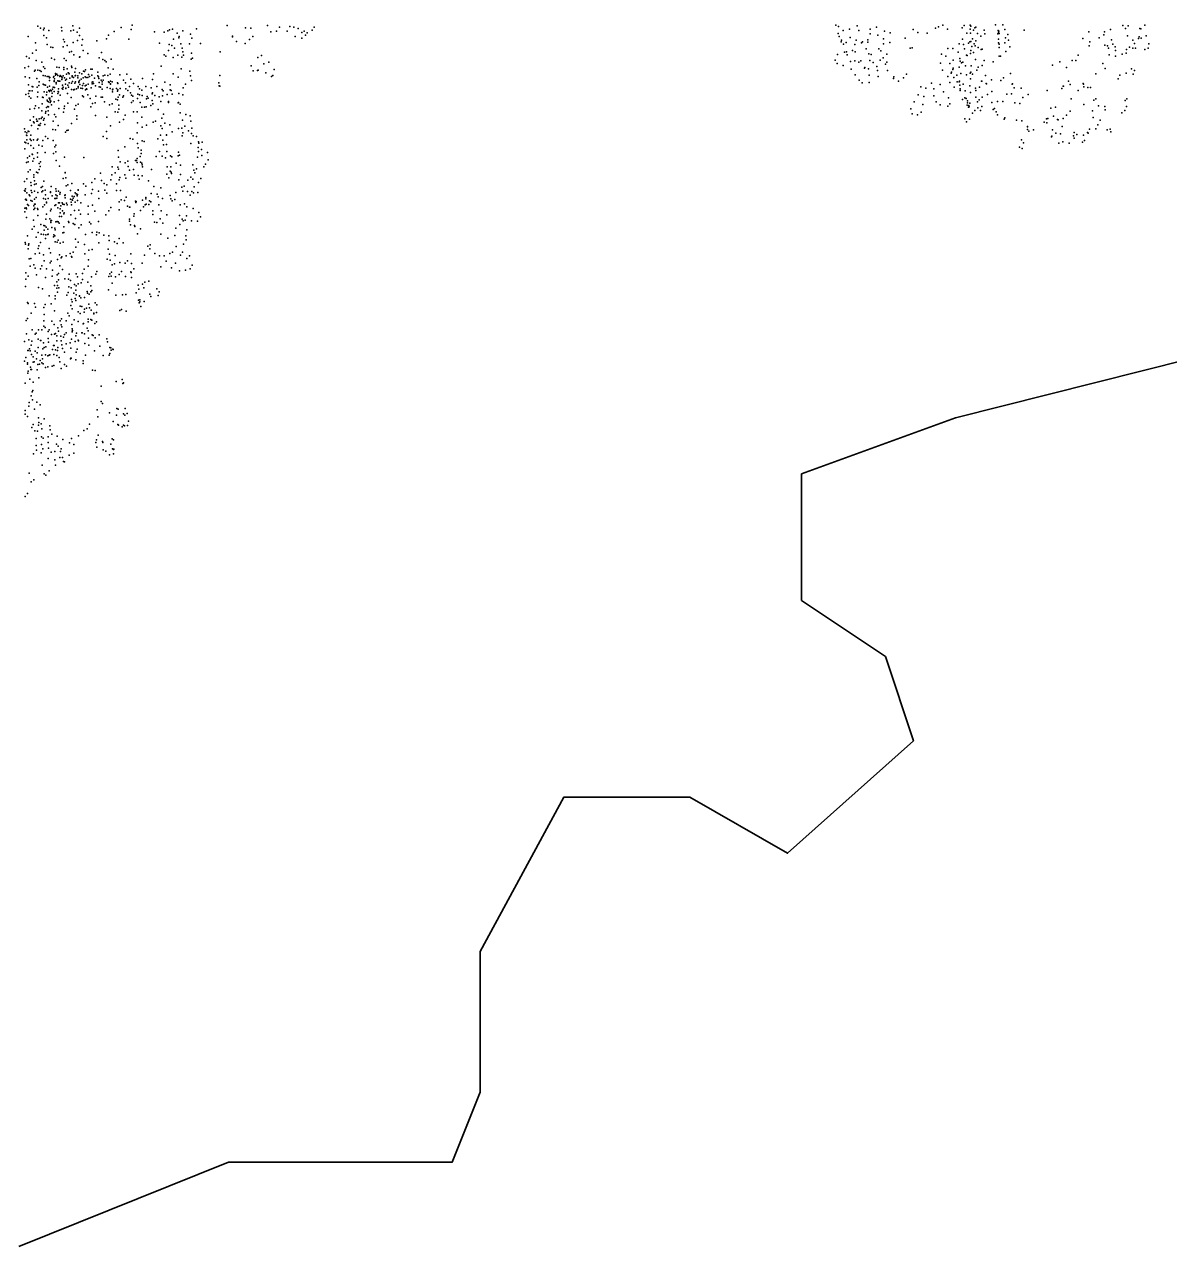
# Model space of a CAD drawing. Header units: millimetres. Extents: x -60275265 to 22802890, y -38578442 to 24337084.
# Drawn here: x -18735878 to -8349378, y -33099869 to -22014924 of the extents above; entities that cross this region are included whole.
import ezdxf

# ---------------------------------------------------------------- set-up
doc = ezdxf.new("R2010")
doc.units = ezdxf.units.MM
doc.header["$MEASUREMENT"] = 0
doc.layers.add('Outline', color=7, linetype='Continuous', true_color=0x000000)
doc.layers.add('particles', color=7, linetype='Continuous', true_color=0x000000)

msp = doc.modelspace()

# ---------------------------------------------------------------- linework, layer by layer
at = {"layer": 'Outline', "color": 3, "lineweight": 35, "true_color": 0x00ff00}
msp.add_lwpolyline([(2388023, -22014924), (1246851, -22397507), (486043, -23034488), (-655070, -23544188), (-1923171, -23926255), (-3444858, -23926255), (-4586030, -23926255), (-6054654, -23291001), (-6234364, -23544188), (-7756052, -24945643), (-10291971, -25582566), (-11687011, -26092266), (-11687011, -27239111), (-10926085, -27748576), (-10672498, -28513120), (-11813952, -29532403), (-12701478, -29022703), (-13842532, -29022703), (-14603457, -30424170), (-14603457, -31698402), (-14857045, -32335606), (-16885907, -32335606), (-18787711, -33099869)], dxfattribs=at)
at = {"layer": 'particles', "color": 93, "true_color": 0x67d435}
for p in [(-18613378, -22030304), (-18589378, -22047304), (-18558378, -22048304), (-18399378, -22043304), (-18298378, -22028304), (-18236378, -22048304), (-17857378, -22041304), (-17758378, -22020304), (-17392378, -22056304), (-17175378, -22053304), (-16898378, -22023304), (-16729378, -22046304), (-16681378, -22048304), (-16532378, -22024304), (-16421378, -22039304), (-16327378, -22032304), (-16293378, -22040304), (-16254378, -22050304), (-16108378, -22040304), (-11375378, -22020304), (-11351378, -22034304), (-11251378, -22057304), (-11182378, -22027304), (-11064378, -22057304), (-11008378, -22040304), (-10471378, -22047304), (-10446378, -22035304), (-10404378, -22022304), (-10362378, -22056304), (-10230378, -22044304), (-10211378, -22023304), (-10158378, -22020304), (-10158378, -22057304), (-10152378, -22030304), (-10116378, -22044304), (-10105378, -22040304), (-9928378, -22018304), (-9860378, -22019304), (-8774378, -22024304), (-8749378, -22051304), (-8725378, -22027304), (-8620378, -22050304), (-8610378, -22053304), (-8572378, -22020304), (-18702378, -22123304), (-18563378, -22063304), (-18560378, -22116304), (-18534378, -22135304), (-18515378, -22069304), (-18396378, -22074304), (-18380378, -22152304), (-18315378, -22072304), (-18292378, -22067304), (-18256378, -22086304), (-18255378, -22160304), (-18235378, -22114304), (-18208378, -22150304), (-18080378, -22164304), (-17990378, -22146304), (-17974378, -22113304), (-17923378, -22080304), (-17788378, -22148304), (-17766378, -22061304), (-17555378, -22082304), (-17468378, -22084304), (-17434378, -22074304), (-17419378, -22064304), (-17383378, -22148304), (-17350378, -22093304), (-17334378, -22135304), (-17333378, -22125304), (-17298378, -22072304), (-17229378, -22103304), (-17218378, -22139304), (-16849378, -22121304), (-16848378, -22126304), (-16811378, -22169304), (-16693378, -22150304), (-16665378, -22123304), (-16502378, -22082304), (-16448378, -22077304), (-16353378, -22076304), (-16281378, -22123304), (-16221378, -22138304), (-16218378, -22088304), (-16197378, -22077304), (-16187378, -22113304), (-16171378, -22092304), (-16126378, -22067304), (-11355378, -22096304), (-11345378, -22123304), (-11326378, -22158304), (-11308378, -22070304), (-11247378, -22134304), (-11192378, -22157304), (-11167378, -22069304), (-11087378, -22154304), (-11064378, -22100304), (-10996378, -22113304), (-10944378, -22146304), (-10935378, -22077304), (-10883378, -22092304), (-10747378, -22138304), (-10674378, -22061304), (-10631378, -22089304), (-10547378, -22094304), (-10226378, -22148304), (-10187378, -22094304), (-10155378, -22095304), (-10152378, -22168304), (-10137378, -22145304), (-10126378, -22066304), (-10107378, -22163304), (-10091378, -22096304), (-10061378, -22122304), (-10030378, -22068304), (-10024378, -22101304), (-9906378, -22099304), (-9904378, -22070304), (-9902378, -22084304), (-9900378, -22147304), (-9897378, -22076304), (-9893378, -22098304), (-9844378, -22060304), (-9838378, -22136304), (-9815378, -22107304), (-9810378, -22157304), (-9669378, -22066304), (-9137378, -22141304), (-9082378, -22082304), (-8988378, -22135304), (-8944378, -22109304), (-8939378, -22083304), (-8884378, -22061304), (-8875378, -22153304), (-8729378, -22119304), (-8683378, -22158304), (-8632378, -22142304), (-8625378, -22127304), (-8606378, -22139304), (-8562378, -22117304), (-18663378, -22276304), (-18634378, -22181304), (-18630378, -22248304), (-18528378, -22197304), (-18495378, -22221304), (-18477378, -22224304), (-18385378, -22217304), (-18373378, -22173304), (-18347378, -22207304), (-18326378, -22267304), (-18310378, -22260304), (-18295378, -22178304), (-18216378, -22204304), (-18204378, -22250304), (-18161378, -22278304), (-18036378, -22268304), (-17511378, -22183304), (-17429378, -22252304), (-17423378, -22197304), (-17400378, -22205304), (-17373378, -22229304), (-17316378, -22190304), (-17304378, -22230304), (-17300378, -22262304), (-17239378, -22192304), (-17221378, -22275304), (-17139378, -22188304), (-16961378, -22264304), (-16733378, -22186304), (-11328378, -22172304), (-11305378, -22193304), (-11298378, -22265304), (-11281378, -22178304), (-11279378, -22262304), (-11224378, -22252304), (-11205378, -22198304), (-11200378, -22264304), (-11144378, -22182304), (-11135378, -22172304), (-11101378, -22235304), (-11087378, -22175304), (-11077378, -22280304), (-10987378, -22236304), (-10967378, -22253304), (-10945378, -22192304), (-10886378, -22179304), (-10702378, -22231304), (-10685378, -22228304), (-10360378, -22233304), (-10314378, -22234304), (-10265378, -22265304), (-10258378, -22191304), (-10218378, -22196304), (-10208378, -22235304), (-10173378, -22184304), (-10162378, -22173304), (-10154378, -22277304), (-10150378, -22252304), (-10142378, -22214304), (-10126378, -22268304), (-10122378, -22192304), (-10112378, -22208304), (-10085378, -22224304), (-10058378, -22243304), (-10050378, -22239304), (-9901378, -22180304), (-9896378, -22225304), (-9895378, -22194304), (-9844378, -22180304), (-9834378, -22260304), (-9798378, -22218304), (-9079378, -22210304), (-9071378, -22173304), (-8937378, -22203304), (-8911378, -22208304), (-8902378, -22229304), (-8864378, -22195304), (-8842378, -22217304), (-8839378, -22250304), (-8744378, -22274304), (-8740378, -22243304), (-8712378, -22221304), (-8682378, -22229304), (-8668378, -22187304), (-8658378, -22229304), (-8574378, -22242304), (-8543378, -22229304), (-8536378, -22191304), (-18716378, -22304304), (-18693378, -22322304), (-18628378, -22343304), (-18579378, -22357304), (-18489378, -22322304), (-18463378, -22333304), (-18374378, -22324304), (-18356378, -22341304), (-18286378, -22290304), (-18237378, -22311304), (-18232378, -22307304), (-18059378, -22316304), (-18025378, -22334304), (-18007378, -22341304), (-17994378, -22354304), (-17950378, -22329304), (-17467378, -22290304), (-17454378, -22302304), (-17386378, -22314304), (-17343378, -22294304), (-17307378, -22312304), (-17292378, -22293304), (-17224378, -22330304), (-17211378, -22320304), (-16678378, -22391304), (-16618378, -22313304), (-16584378, -22297304), (-16564378, -22372304), (-16518378, -22358304), (-11382378, -22339304), (-11365378, -22368304), (-11362378, -22288304), (-11308378, -22387304), (-11273378, -22290304), (-11242378, -22351304), (-11203378, -22345304), (-11166378, -22357304), (-11149378, -22345304), (-11069378, -22341304), (-11055378, -22288304), (-11036378, -22361304), (-10974378, -22339304), (-10948378, -22316304), (-10925378, -22376304), (-10913378, -22285304), (-10913378, -22356304), (-10428378, -22367304), (-10418378, -22283304), (-10377378, -22301304), (-10341378, -22368304), (-10312378, -22340304), (-10250378, -22323304), (-10249378, -22349304), (-10235378, -22364304), (-10225378, -22357304), (-10201378, -22389304), (-10191378, -22293304), (-10186378, -22296304), (-10147378, -22391304), (-10108378, -22334304), (-10048378, -22387304), (-10032378, -22342304), (-9950378, -22353304), (-9895378, -22301304), (-9883378, -22301304), (-9411378, -22385304), (-9343378, -22353304), (-9232378, -22341304), (-9199378, -22341304), (-9178378, -22292304), (-8954378, -22369304), (-8896378, -22290304), (-8838378, -22302304), (-8779378, -22284304), (-18731378, -22409304), (-18728378, -22489304), (-18699378, -22397304), (-18690378, -22499304), (-18644378, -22438304), (-18639378, -22428304), (-18615378, -22430304), (-18596378, -22433304), (-18583378, -22442304), (-18567378, -22478304), (-18563378, -22400304), (-18550378, -22413304), (-18549378, -22481304), (-18530378, -22487304), (-18513378, -22486304), (-18507378, -22499304), (-18505378, -22496304), (-18471378, -22492304), (-18468378, -22486304), (-18455378, -22460304), (-18454378, -22476304), (-18443378, -22402304), (-18442378, -22467304), (-18433378, -22479304), (-18421378, -22404304), (-18413378, -22486304), (-18410378, -22479304), (-18398378, -22486304), (-18394378, -22500304), (-18385378, -22481304), (-18379378, -22405304), (-18378378, -22424304), (-18371378, -22498304), (-18354378, -22466304), (-18349378, -22418304), (-18339378, -22455304), (-18335378, -22453304), (-18331378, -22463304), (-18309378, -22392304), (-18305378, -22404304), (-18304378, -22491304), (-18302378, -22482304), (-18292378, -22495304), (-18279378, -22446304), (-18274378, -22480304), (-18272378, -22479304), (-18271378, -22415304), (-18250378, -22481304), (-18250378, -22499304), (-18237378, -22453304), (-18216378, -22463304), (-18202378, -22499304), (-18201378, -22437304), (-18192378, -22440304), (-18185378, -22491304), (-18183378, -22425304), (-18175378, -22495304), (-18160378, -22496304), (-18155378, -22470304), (-18146378, -22487304), (-18132378, -22419304), (-18123378, -22475304), (-18122378, -22420304), (-18099378, -22502304), (-18071378, -22447304), (-18069378, -22482304), (-18065378, -22490304), (-18022378, -22481304), (-18007378, -22476304), (-17980378, -22479304), (-17977378, -22408304), (-17959378, -22466304), (-17931378, -22420304), (-17870378, -22472304), (-17807378, -22465304), (-17564378, -22463304), (-17495378, -22392304), (-17387378, -22463304), (-17340378, -22492304), (-17315378, -22417304), (-17235378, -22438304), (-17228378, -22482304), (-16963378, -22477304), (-16662378, -22436304), (-16623378, -22432304), (-16615378, -22429304), (-16547378, -22454304), (-16496378, -22486304), (-16482378, -22477304), (-16470378, -22424304), (-11236378, -22420304), (-11200378, -22473304), (-11117378, -22411304), (-11112378, -22404304), (-11080378, -22416304), (-11073378, -22475304), (-11004378, -22395304), (-10997378, -22433304), (-10993378, -22486304), (-10907378, -22431304), (-10850378, -22491304), (-10763378, -22499304), (-10735378, -22465304), (-10407378, -22428304), (-10360378, -22487304), (-10329378, -22458304), (-10327378, -22446304), (-10316378, -22423304), (-10312378, -22412304), (-10305378, -22497304), (-10277378, -22475304), (-10258378, -22402304), (-10243378, -22461304), (-10192378, -22471304), (-10157378, -22458304), (-10151378, -22447304), (-10136378, -22465304), (-10096378, -22429304), (-10084378, -22402304), (-10019378, -22478304), (-9856378, -22499304), (-9793378, -22459304), (-9283378, -22405304), (-9017378, -22464304), (-8934378, -22414304), (-8801378, -22476304), (-8744378, -22456304), (-8694378, -22416304), (-8679378, -22467304), (-8667378, -22431304), (-18698378, -22563304), (-18665378, -22579304), (-18659378, -22581304), (-18623378, -22506304), (-18619378, -22583304), (-18605378, -22569304), (-18602378, -22534304), (-18566378, -22557304), (-18557378, -22563304), (-18545378, -22564304), (-18525378, -22585304), (-18508378, -22524304), (-18508378, -22574304), (-18499378, -22612304), (-18480378, -22601304), (-18474378, -22583304), (-18467378, -22526304), (-18467378, -22527304), (-18466378, -22533304), (-18464378, -22587304), (-18462378, -22508304), (-18449378, -22542304), (-18449378, -22552304), (-18432378, -22525304), (-18426378, -22600304), (-18424378, -22530304), (-18416378, -22528304), (-18395378, -22513304), (-18392378, -22595304), (-18390378, -22565304), (-18387378, -22601304), (-18385378, -22584304), (-18363378, -22555304), (-18362378, -22521304), (-18360378, -22596304), (-18359378, -22592304), (-18354378, -22510304), (-18342378, -22564304), (-18336378, -22585304), (-18329378, -22543304), (-18324378, -22503304), (-18309378, -22546304), (-18308378, -22605304), (-18301378, -22533304), (-18292378, -22609304), (-18284378, -22604304), (-18280378, -22606304), (-18278378, -22548304), (-18272378, -22535304), (-18262378, -22599304), (-18248378, -22590304), (-18247378, -22579304), (-18242378, -22535304), (-18241378, -22541304), (-18236378, -22523304), (-18233378, -22560304), (-18225378, -22594304), (-18222378, -22512304), (-18210378, -22569304), (-18210378, -22596304), (-18199378, -22550304), (-18184378, -22572304), (-18181378, -22607304), (-18177378, -22566304), (-18173378, -22600304), (-18170378, -22601304), (-18157378, -22556304), (-18130378, -22591304), (-18122378, -22538304), (-18120378, -22553304), (-18115378, -22534304), (-18109378, -22551304), (-18091378, -22571304), (-18061378, -22504304), (-18058378, -22542304), (-18058378, -22582304), (-18046378, -22583304), (-18040378, -22521304), (-18032378, -22602304), (-18030378, -22534304), (-18030378, -22556304), (-18020378, -22521304), (-17986378, -22587304), (-17972378, -22535304), (-17968378, -22541304), (-17959378, -22597304), (-17955378, -22554304), (-17954378, -22528304), (-17954378, -22555304), (-17941378, -22534304), (-17936378, -22608304), (-17935378, -22602304), (-17902378, -22596304), (-17890378, -22544304), (-17887378, -22549304), (-17887378, -22609304), (-17867378, -22597304), (-17837378, -22521304), (-17819378, -22544304), (-17815378, -22599304), (-17782378, -22576304), (-17770378, -22512304), (-17746378, -22550304), (-17704378, -22577304), (-17693378, -22598304), (-17670378, -22610304), (-17665378, -22504304), (-17635378, -22577304), (-17586378, -22591304), (-17574378, -22515304), (-17536378, -22579304), (-17486378, -22606304), (-17462378, -22538304), (-17415378, -22562304), (-17415378, -22609304), (-17297378, -22589304), (-17275378, -22555304), (-17220378, -22522304), (-16973378, -22543304), (-16969378, -22572304), (-16964378, -22575304), (-11165378, -22520304), (-11138378, -22543304), (-11075378, -22541304), (-10853378, -22505304), (-10809378, -22528304), (-10606378, -22581304), (-10559378, -22592304), (-10508378, -22547304), (-10488378, -22600304), (-10429378, -22558304), (-10343378, -22542304), (-10303378, -22583304), (-10275378, -22535304), (-10257378, -22534304), (-10253378, -22530304), (-10250378, -22566304), (-10249378, -22598304), (-10220378, -22556304), (-10161378, -22572304), (-10156378, -22508304), (-10108378, -22592304), (-10073378, -22585304), (-10054378, -22530304), (-10051378, -22528304), (-10011378, -22549304), (-10008378, -22552304), (-9965378, -22516304), (-9880378, -22522304), (-9776378, -22555304), (-9773378, -22553304), (-9759378, -22590304), (-9695378, -22593304), (-9325378, -22597304), (-9315378, -22573304), (-9310378, -22575304), (-9265378, -22528304), (-9251378, -22558304), (-9134378, -22549304), (-9129378, -22557304), (-9126378, -22580304), (-9089378, -22588304), (-9067378, -22587304), (-8815378, -22507304), (-18724378, -22650304), (-18698378, -22641304), (-18693378, -22617304), (-18693378, -22669304), (-18687378, -22618304), (-18678378, -22682304), (-18665378, -22617304), (-18617378, -22670304), (-18615378, -22630304), (-18571378, -22675304), (-18567378, -22678304), (-18557378, -22625304), (-18534378, -22652304), (-18532378, -22630304), (-18528378, -22702304), (-18525378, -22710304), (-18516378, -22717304), (-18515378, -22614304), (-18512378, -22682304), (-18508378, -22623304), (-18505378, -22683304), (-18504378, -22699304), (-18503378, -22723304), (-18496378, -22711304), (-18489378, -22617304), (-18486378, -22667304), (-18485378, -22639304), (-18467378, -22624304), (-18467378, -22718304), (-18434378, -22642304), (-18430378, -22623304), (-18428378, -22704304), (-18427378, -22625304), (-18412378, -22655304), (-18345378, -22640304), (-18312378, -22676304), (-18210378, -22661304), (-18200378, -22670304), (-18160378, -22653304), (-18139378, -22686304), (-18087378, -22666304), (-18039378, -22673304), (-18026378, -22675304), (-18009378, -22717304), (-17937378, -22625304), (-17908378, -22691304), (-17891378, -22621304), (-17890378, -22697304), (-17886378, -22675304), (-17872378, -22652304), (-17844378, -22674304), (-17837378, -22661304), (-17799378, -22614304), (-17774378, -22635304), (-17765378, -22655304), (-17765378, -22723304), (-17751378, -22666304), (-17748378, -22709304), (-17709378, -22685304), (-17707378, -22646304), (-17692378, -22653304), (-17685378, -22723304), (-17667378, -22658304), (-17629378, -22689304), (-17623378, -22667304), (-17614378, -22684304), (-17578378, -22643304), (-17576378, -22704304), (-17575378, -22634304), (-17552378, -22660304), (-17513378, -22672304), (-17498378, -22713304), (-17484378, -22661304), (-17477378, -22617304), (-17440378, -22650304), (-17430378, -22713304), (-17428378, -22723304), (-17404378, -22615304), (-17395378, -22646304), (-17337378, -22722304), (-17336378, -22642304), (-17300378, -22653304), (-10666378, -22718304), (-10628378, -22652304), (-10577378, -22667304), (-10488378, -22661304), (-10466378, -22716304), (-10400378, -22625304), (-10354378, -22679304), (-10248378, -22614304), (-10228378, -22696304), (-10206378, -22680304), (-10204378, -22617304), (-10195378, -22685304), (-10183378, -22708304), (-10155378, -22631304), (-10107378, -22674304), (-10106378, -22613304), (-10091378, -22717304), (-10075378, -22697304), (-10048378, -22674304), (-9999378, -22649304), (-9962378, -22722304), (-9961378, -22622304), (-9911378, -22715304), (-9861378, -22714304), (-9825378, -22648304), (-9782378, -22643304), (-9680378, -22677304), (-9630378, -22649304), (-9459378, -22613304), (-9241378, -22689304), (-9177378, -22614304), (-9037378, -22700304), (-9018378, -22688304), (-8753378, -22705304), (-8736378, -22689304), (-18688378, -22784304), (-18643378, -22777304), (-18636378, -22752304), (-18604378, -22771304), (-18577378, -22798304), (-18574378, -22735304), (-18543378, -22819304), (-18541378, -22805304), (-18534378, -22768304), (-18524378, -22760304), (-18519378, -22799304), (-18517378, -22762304), (-18491378, -22743304), (-18462378, -22832304), (-18424378, -22777304), (-18382378, -22810304), (-18376378, -22777304), (-18373378, -22755304), (-18343378, -22728304), (-18280378, -22782304), (-18268378, -22751304), (-18249378, -22738304), (-18134378, -22762304), (-18117378, -22731304), (-18094378, -22726304), (-17963378, -22744304), (-17940378, -22735304), (-17914378, -22808304), (-17887378, -22811304), (-17880378, -22783304), (-17878378, -22746304), (-17747378, -22807304), (-17714378, -22807304), (-17672378, -22766304), (-17647378, -22766304), (-17632378, -22763304), (-17588378, -22750304), (-17572378, -22736304), (-17523378, -22785304), (-17475378, -22827304), (-17340378, -22727304), (-17324378, -22738304), (-17323378, -22815304), (-17272378, -22832304), (-10696378, -22781304), (-10685378, -22824304), (-10636378, -22833304), (-10603378, -22809304), (-10587378, -22742304), (-10431378, -22745304), (-10360378, -22756304), (-10341378, -22735304), (-10186378, -22748304), (-10181378, -22725304), (-10172378, -22764304), (-10171378, -22749304), (-10168378, -22763304), (-10160378, -22729304), (-10135378, -22820304), (-10115378, -22794304), (-10089378, -22771304), (-10063378, -22795304), (-10051378, -22759304), (-9950378, -22786304), (-9937378, -22778304), (-9922378, -22808304), (-9910378, -22834304), (-9751378, -22725304), (-9708378, -22732304), (-9425378, -22774304), (-9383378, -22766304), (-9252378, -22801304), (-9128378, -22740304), (-9047378, -22798304), (-8995378, -22754304), (-8937378, -22760304), (-8934378, -22788304), (-8781378, -22816304), (-8755378, -22794304), (-8739378, -22759304), (-18684378, -22884304), (-18671378, -22931304), (-18654378, -22852304), (-18652378, -22898304), (-18648378, -22908304), (-18625378, -22875304), (-18622378, -22892304), (-18616378, -22892304), (-18608378, -22929304), (-18602378, -22870304), (-18599378, -22929304), (-18595378, -22932304), (-18589378, -22913304), (-18584378, -22869304), (-18576378, -22856304), (-18564378, -22883304), (-18556378, -22868304), (-18550378, -22922304), (-18518378, -22836304), (-18475378, -22892304), (-18451378, -22852304), (-18429378, -22931304), (-18310378, -22912304), (-18261378, -22874304), (-18260378, -22845304), (-18092378, -22842304), (-17987378, -22857304), (-17954378, -22935304), (-17872378, -22902304), (-17836378, -22876304), (-17821378, -22837304), (-17711378, -22907304), (-17671378, -22855304), (-17667378, -22945304), (-17629378, -22927304), (-17568378, -22901304), (-17547378, -22892304), (-17497378, -22933304), (-17489378, -22866304), (-17463378, -22911304), (-17417378, -22925304), (-17303378, -22883304), (-17282378, -22937304), (-17232378, -22843304), (-17225378, -22891304), (-10207378, -22871304), (-10191378, -22898304), (-10164378, -22875304), (-9849378, -22875304), (-9842378, -22863304), (-9737378, -22884304), (-9688378, -22890304), (-9639378, -22940304), (-9637378, -22942304), (-9487378, -22901304), (-9465378, -22870304), (-9463378, -22908304), (-9452378, -22868304), (-9401378, -22846304), (-9365378, -22877304), (-9359378, -22881304), (-9323378, -22940304), (-9313378, -22868304), (-9285378, -22839304), (-9042378, -22860304), (-8999378, -22924304), (-8979378, -22883304), (-18734378, -22961304), (-18729378, -22990304), (-18717378, -23019304), (-18714378, -22998304), (-18713378, -23021304), (-18702378, -22984304), (-18695378, -22986304), (-18685378, -23056304), (-18677378, -23020304), (-18615378, -22961304), (-18614378, -23056304), (-18545378, -23032304), (-18522378, -23048304), (-18478378, -22967304), (-18454378, -22970304), (-18364378, -22992304), (-18351378, -22976304), (-18339378, -22974304), (-18021378, -23031304), (-17992378, -22986304), (-17987378, -23048304), (-17777378, -23050304), (-17753378, -23054304), (-17713378, -22999304), (-17527378, -23052304), (-17502378, -23018304), (-17485378, -22957304), (-17448378, -23018304), (-17447378, -23016304), (-17396378, -22988304), (-17337378, -22958304), (-17309378, -22954304), (-17305378, -23024304), (-17298378, -22998304), (-17246378, -22980304), (-17220378, -23004304), (-17217378, -22956304), (-17205378, -23025304), (-17174378, -23031304), (-9638378, -22968304), (-9624378, -22984304), (-9584378, -22970304), (-9419378, -23034304), (-9416378, -23029304), (-9410378, -22972304), (-9380378, -23002304), (-9338378, -23006304), (-9221378, -23025304), (-9215378, -22996304), (-9213378, -23046304), (-9191378, -23013304), (-9131378, -23020304), (-9093378, -22994304), (-9088378, -23000304), (-9075378, -22965304), (-9018378, -22962304), (-8914378, -22972304), (-8888378, -22965304), (-8882378, -22988304), (-18733378, -23142304), (-18732378, -23081304), (-18723378, -23087304), (-18713378, -23061304), (-18703378, -23096304), (-18677378, -23112304), (-18674378, -23066304), (-18653378, -23138304), (-18652378, -23060304), (-18620378, -23064304), (-18606378, -23111304), (-18576378, -23119304), (-18570378, -23066304), (-18474378, -23068304), (-18459378, -23126304), (-18452378, -23111304), (-17885378, -23159304), (-17826378, -23124304), (-17710378, -23094304), (-17704378, -23135304), (-17678378, -23155304), (-17668378, -23071304), (-17650378, -23077304), (-17512378, -23167304), (-17481378, -23064304), (-17475378, -23107304), (-17446378, -23105304), (-17445378, -23166304), (-17225378, -23093304), (-17160378, -23130304), (-17157378, -23166304), (-17156378, -23078304), (-17155378, -23091304), (-17131378, -23148304), (-17122378, -23083304), (-9711378, -23128304), (-9693378, -23061304), (-9687378, -23141304), (-9675378, -23089304), (-9352378, -23092304), (-9317378, -23080304), (-9261378, -23090304), (-9140378, -23081304), (-9120378, -23067304), (-18717378, -23268304), (-18709378, -23224304), (-18703378, -23260304), (-18691378, -23210304), (-18665378, -23192304), (-18663378, -23195304), (-18659378, -23254304), (-18651378, -23232304), (-18617378, -23218304), (-18616378, -23180304), (-18603378, -23275304), (-18591378, -23260304), (-18547378, -23176304), (-18473378, -23186304), (-18452378, -23171304), (-18449378, -23250304), (-18372378, -23219304), (-18197378, -23223304), (-17881378, -23218304), (-17868378, -23261304), (-17822378, -23271304), (-17799378, -23256304), (-17727378, -23249304), (-17718378, -23249304), (-17714378, -23231304), (-17713378, -23268304), (-17685378, -23211304), (-17682378, -23265304), (-17676378, -23184304), (-17672378, -23273304), (-17540378, -23213304), (-17487378, -23208304), (-17455378, -23224304), (-17412378, -23205304), (-17398378, -23215304), (-17360378, -23274304), (-17342378, -23205304), (-17337378, -23172304), (-17330378, -23200304), (-17165378, -23218304), (-17127378, -23203304), (-17074378, -23176304), (-17070378, -23243304), (-18703378, -23351304), (-18685378, -23333304), (-18651378, -23380304), (-18625378, -23354304), (-18614378, -23360304), (-18603378, -23330304), (-18594378, -23303304), (-18417378, -23299304), (-18366378, -23361304), (-18365378, -23357304), (-18045378, -23363304), (-17944378, -23380304), (-17940378, -23306304), (-17912378, -23360304), (-17887378, -23310304), (-17882378, -23328304), (-17826378, -23380304), (-17795378, -23302304), (-17782378, -23337304), (-17747378, -23331304), (-17741378, -23382304), (-17705378, -23384304), (-17669378, -23287304), (-17667378, -23388304), (-17665378, -23305304), (-17584378, -23329304), (-17445378, -23374304), (-17441378, -23305304), (-17414378, -23346304), (-17407378, -23305304), (-17404378, -23356304), (-17403378, -23366304), (-17320378, -23292304), (-17319378, -23376304), (-17207378, -23288304), (-17198378, -23336304), (-17191378, -23361304), (-17176378, -23325304), (-17107378, -23306304), (-17092378, -23282304), (-18734378, -23439304), (-18715378, -23416304), (-18678378, -23447304), (-18674378, -23476304), (-18649378, -23400304), (-18645378, -23466304), (-18644378, -23432304), (-18629378, -23460304), (-18584378, -23493304), (-18571378, -23484304), (-18560378, -23437304), (-18494378, -23486304), (-18384378, -23413304), (-18361378, -23405304), (-18356378, -23479304), (-18343378, -23470304), (-18306378, -23456304), (-18200378, -23460304), (-18179378, -23480304), (-18124378, -23449304), (-18097378, -23414304), (-18036378, -23431304), (-18011378, -23458304), (-17989378, -23468304), (-17951378, -23423304), (-17901378, -23459304), (-17877378, -23423304), (-17869378, -23403304), (-17817378, -23408304), (-17696378, -23418304), (-17610378, -23432304), (-17563378, -23485304), (-17499378, -23498304), (-17425378, -23405304), (-17335378, -23425304), (-17309378, -23491304), (-17287378, -23480304), (-17254378, -23427304), (-17225378, -23399304), (-17209378, -23418304), (-17195378, -23489304), (-17156378, -23449304), (-17136378, -23411304), (-18734378, -23522304), (-18730378, -23528304), (-18727378, -23506304), (-18726378, -23602304), (-18723378, -23598304), (-18716378, -23610304), (-18714378, -23542304), (-18694378, -23561304), (-18687378, -23570304), (-18676378, -23521304), (-18667378, -23538304), (-18644378, -23527304), (-18643378, -23598304), (-18628378, -23585304), (-18614378, -23539304), (-18577378, -23533304), (-18568378, -23523304), (-18564378, -23594304), (-18548378, -23517304), (-18546378, -23559304), (-18544378, -23599304), (-18519378, -23594304), (-18499378, -23532304), (-18499378, -23538304), (-18485378, -23568304), (-18460378, -23594304), (-18452378, -23559304), (-18452378, -23593304), (-18450378, -23506304), (-18447378, -23527304), (-18442378, -23590304), (-18438378, -23569304), (-18426378, -23527304), (-18413378, -23555304), (-18412378, -23538304), (-18370378, -23565304), (-18366378, -23561304), (-18365378, -23587304), (-18318378, -23521304), (-18318378, -23600304), (-18304378, -23573304), (-18304378, -23606304), (-18301378, -23610304), (-18293378, -23591304), (-18284378, -23576304), (-18276378, -23542304), (-18265378, -23552304), (-18258378, -23569304), (-18257378, -23565304), (-18253378, -23558304), (-18248378, -23519304), (-18247378, -23514304), (-18185378, -23559304), (-18126378, -23548304), (-18119378, -23512304), (-18063378, -23526304), (-18061378, -23593304), (-18007378, -23518304), (-17989378, -23546304), (-17902378, -23520304), (-17863378, -23521304), (-17859378, -23605304), (-17814378, -23580304), (-17664378, -23608304), (-17634378, -23596304), (-17633378, -23584304), (-17586378, -23547304), (-17532378, -23554304), (-17522378, -23579304), (-17484378, -23592304), (-17413378, -23566304), (-17408378, -23595304), (-17371378, -23603304), (-17362378, -23538304), (-17299378, -23528304), (-17258378, -23531304), (-17233378, -23563304), (-17218378, -23529304), (-17203378, -23542304), (-17164378, -23540304), (-18733378, -23714304), (-18731378, -23681304), (-18720378, -23677304), (-18717378, -23688304), (-18709378, -23648304), (-18700378, -23657304), (-18678378, -23612304), (-18665378, -23619304), (-18651378, -23659304), (-18650378, -23692304), (-18644378, -23646304), (-18642378, -23681304), (-18638378, -23645304), (-18616378, -23684304), (-18613378, -23694304), (-18569378, -23670304), (-18554378, -23651304), (-18536378, -23627304), (-18534378, -23632304), (-18498378, -23705304), (-18494378, -23691304), (-18459378, -23657304), (-18451378, -23650304), (-18434378, -23679304), (-18428378, -23632304), (-18418378, -23633304), (-18411378, -23688304), (-18404378, -23659304), (-18393378, -23632304), (-18390378, -23705304), (-18387378, -23645304), (-18374378, -23649304), (-18355378, -23635304), (-18347378, -23652304), (-18313378, -23627304), (-18310378, -23651304), (-18280378, -23701304), (-18276378, -23627304), (-18255378, -23611304), (-18242378, -23699304), (-18223378, -23633304), (-18159378, -23662304), (-18119378, -23655304), (-18098378, -23709304), (-17969378, -23706304), (-17953378, -23676304), (-17876378, -23623304), (-17875378, -23695304), (-17829378, -23611304), (-17800378, -23663304), (-17784378, -23672304), (-17781378, -23671304), (-17727378, -23617304), (-17726378, -23630304), (-17721378, -23620304), (-17682378, -23703304), (-17657378, -23670304), (-17641378, -23652304), (-17631378, -23646304), (-17608378, -23647304), (-17602378, -23614304), (-17588378, -23623304), (-17570378, -23705304), (-17516378, -23651304), (-17494378, -23706304), (-17397378, -23616304), (-17323378, -23652304), (-17283378, -23643304), (-17262378, -23668304), (-17206378, -23684304), (-17154378, -23721304), (-18716378, -23765304), (-18652378, -23789304), (-18615378, -23748304), (-18586378, -23828304), (-18540378, -23781304), (-18535378, -23734304), (-18505378, -23777304), (-18497378, -23796304), (-18495378, -23811304), (-18494378, -23792304), (-18491378, -23792304), (-18452378, -23804304), (-18440378, -23802304), (-18429378, -23805304), (-18422378, -23818304), (-18418378, -23758304), (-18411378, -23724304), (-18398378, -23756304), (-18377378, -23732304), (-18375378, -23722304), (-18336378, -23803304), (-18334378, -23811304), (-18315378, -23742304), (-18294378, -23821304), (-18281378, -23830304), (-18277378, -23830304), (-18272378, -23774304), (-18228378, -23734304), (-18221378, -23832304), (-18156378, -23734304), (-18145378, -23807304), (-18133378, -23823304), (-18064378, -23801304), (-17997378, -23742304), (-17783378, -23798304), (-17782378, -23780304), (-17775378, -23832304), (-17743378, -23753304), (-17740378, -23731304), (-17572378, -23739304), (-17557378, -23807304), (-17534378, -23810304), (-17505378, -23777304), (-17479378, -23816304), (-17443378, -23741304), (-17328378, -23747304), (-17325378, -23828304), (-17305378, -23780304), (-17297378, -23797304), (-17279378, -23789304), (-17267378, -23752304), (-17220378, -23797304), (-17165378, -23798304), (-17139378, -23759304), (-18709378, -23931304), (-18666378, -23872304), (-18648378, -23846304), (-18611378, -23902304), (-18585378, -23916304), (-18563378, -23921304), (-18560378, -23839304), (-18557378, -23881304), (-18550378, -23842304), (-18542378, -23922304), (-18539378, -23853304), (-18524378, -23872304), (-18522378, -23921304), (-18521378, -23916304), (-18487378, -23857304), (-18473378, -23942304), (-18470378, -23923304), (-18461378, -23862304), (-18460378, -23932304), (-18457378, -23879304), (-18387378, -23906304), (-18378378, -23850304), (-18377378, -23903304), (-18243378, -23860304), (-18182378, -23919304), (-18120378, -23903304), (-18082378, -23923304), (-18080378, -23900304), (-18057378, -23904304), (-18014378, -23926304), (-17970378, -23933304), (-17738378, -23837304), (-17735378, -23846304), (-17710378, -23915304), (-17683378, -23867304), (-17497378, -23918304), (-17370378, -23929304), (-17361378, -23862304), (-17273378, -23931304), (-17262378, -23879304), (-18728378, -23991304), (-18726378, -24007304), (-18701378, -24050304), (-18700378, -24016304), (-18696378, -24005304), (-18628378, -23945304), (-18611378, -24047304), (-18606378, -24024304), (-18591378, -23993304), (-18544378, -23955304), (-18510378, -24046304), (-18458378, -23986304), (-18438378, -23989304), (-18430378, -23971304), (-18412378, -24000304), (-18385378, -23990304), (-18273378, -23963304), (-18269378, -24035304), (-18248378, -23988304), (-18191378, -24012304), (-18061378, -23996304), (-17976378, -24053304), (-17966378, -23973304), (-17920378, -23985304), (-17894378, -24003304), (-17876378, -23957304), (-17841378, -23997304), (-17617378, -24026304), (-17597378, -24050304), (-17595378, -24015304), (-17434378, -23954304), (-17359378, -24028304), (-17293378, -24009304), (-17268378, -23968304), (-18692378, -24141304), (-18679378, -24138304), (-18639378, -24094304), (-18600378, -24088304), (-18563378, -24105304), (-18558378, -24160304), (-18500378, -24087304), (-18492378, -24163304), (-18436378, -24147304), (-18419378, -24103304), (-18401378, -24132304), (-18396378, -24122304), (-18357378, -24113304), (-18322378, -24092304), (-18308378, -24119304), (-18306378, -24125304), (-18295378, -24080304), (-18188378, -24096304), (-18154378, -24151304), (-18152378, -24063304), (-18120378, -24057304), (-17984378, -24144304), (-17965378, -24099304), (-17958378, -24154304), (-17913378, -24111304), (-17801378, -24160304), (-17769378, -24096304), (-17646378, -24107304), (-17553378, -24093304), (-17511378, -24113304), (-17469378, -24114304), (-17449378, -24163304), (-17417378, -24091304), (-17393378, -24081304), (-17320378, -24107304), (-17301378, -24080304), (-17264378, -24138304), (-17238378, -24112304), (-18722378, -24269304), (-18685378, -24208304), (-18649378, -24195304), (-18637378, -24226304), (-18590378, -24231304), (-18579378, -24205304), (-18536378, -24232304), (-18503378, -24176304), (-18481378, -24243304), (-18428378, -24275304), (-18414378, -24203304), (-18389378, -24237304), (-18208378, -24273304), (-18194378, -24233304), (-18157378, -24207304), (-18080378, -24257304), (-17946378, -24263304), (-17941378, -24194304), (-17920378, -24185304), (-17870378, -24174304), (-17854378, -24256304), (-17821378, -24181304), (-17769378, -24259304), (-17768378, -24266304), (-17763378, -24184304), (-17743378, -24232304), (-17669378, -24179304), (-17499378, -24212304), (-17403378, -24221304), (-17365378, -24180304), (-17328378, -24249304), (-17275378, -24244304), (-17232378, -24232304), (-17214378, -24199304), (-18723378, -24326304), (-18701378, -24297304), (-18625378, -24285304), (-18545378, -24311304), (-18485378, -24299304), (-18462378, -24383304), (-18442378, -24350304), (-18439378, -24286304), (-18435378, -24381304), (-18426378, -24330304), (-18369378, -24321304), (-18335378, -24326304), (-18329378, -24280304), (-18329378, -24280304), (-18318378, -24336304), (-18282378, -24373304), (-18267378, -24385304), (-18266378, -24278304), (-18253378, -24304304), (-18248378, -24367304), (-18220378, -24359304), (-18209378, -24327304), (-18160378, -24351304), (-18134378, -24386304), (-18128378, -24303304), (-18088378, -24281304), (-17971378, -24301304), (-17960378, -24277304), (-17950378, -24298304), (-17939378, -24362304), (-17909378, -24303304), (-17875378, -24284304), (-17818378, -24300304), (-17765378, -24311304), (-17703378, -24380304), (-17664378, -24371304), (-17645378, -24353304), (-17608378, -24343304), (-18726378, -24393304), (-18607378, -24401304), (-18573378, -24412304), (-18511378, -24476304), (-18456378, -24477304), (-18442378, -24407304), (-18436378, -24442304), (-18423378, -24405304), (-18351378, -24469304), (-18339378, -24446304), (-18334378, -24394304), (-18312378, -24404304), (-18287378, -24453304), (-18269378, -24424304), (-18267378, -24466304), (-18237378, -24478304), (-18235378, -24476304), (-18225378, -24493304), (-18190378, -24490304), (-18167378, -24438304), (-18164378, -24453304), (-18149378, -24462304), (-18133378, -24439304), (-18124378, -24428304), (-17972378, -24422304), (-17906378, -24469304), (-17846378, -24466304), (-17817378, -24464304), (-17723378, -24449304), (-17697378, -24415304), (-17652378, -24405304), (-17599378, -24462304), (-17590378, -24481304), (-17534378, -24412304), (-17524378, -24474304), (-17514378, -24439304), (-18707378, -24538304), (-18703378, -24546304), (-18645378, -24546304), (-18636378, -24580304), (-18560378, -24582304), (-18548378, -24556304), (-18492378, -24550304), (-18457378, -24502304), (-18315378, -24564304), (-18310378, -24508304), (-18303378, -24530304), (-18302378, -24595304), (-18276378, -24500304), (-18268378, -24519304), (-18231378, -24571304), (-18215378, -24574304), (-18192378, -24596304), (-18174378, -24589304), (-18151378, -24552304), (-18144378, -24585304), (-18130378, -24607304), (-18094378, -24540304), (-18079378, -24558304), (-17870378, -24608304), (-17854378, -24599304), (-17701378, -24517304), (-17694378, -24541304), (-17690378, -24532304), (-17688378, -24512304), (-17680378, -24572304), (-17651378, -24528304), (-18720378, -24699304), (-18707378, -24681304), (-18676378, -24632304), (-18561378, -24703304), (-18556378, -24647304), (-18488378, -24705304), (-18464378, -24611304), (-18411378, -24704304), (-18400378, -24684304), (-18358378, -24704304), (-18342378, -24632304), (-18330378, -24658304), (-18283378, -24693304), (-18249378, -24622304), (-18249378, -24710304), (-18230378, -24635304), (-18194378, -24623304), (-18157378, -24689304), (-18156378, -24711304), (-18134378, -24692304), (-18123378, -24697304), (-18106378, -24633304), (-18106378, -24640304), (-18082378, -24626304), (-18081378, -24712304), (-17813378, -24614304), (-18717378, -24821304), (-18665378, -24785304), (-18637378, -24825304), (-18629378, -24816304), (-18609378, -24785304), (-18577378, -24784304), (-18560378, -24750304), (-18547378, -24762304), (-18520378, -24801304), (-18510378, -24786304), (-18489378, -24828304), (-18465378, -24737304), (-18463378, -24825304), (-18455378, -24819304), (-18434378, -24767304), (-18428378, -24796304), (-18403378, -24738304), (-18397378, -24757304), (-18372378, -24828304), (-18356378, -24812304), (-18307378, -24737304), (-18304378, -24776304), (-18302378, -24803304), (-18301378, -24792304), (-18263378, -24816304), (-18216378, -24812304), (-18211378, -24812304), (-18202378, -24731304), (-18199378, -24728304), (-18190378, -24821304), (-18167378, -24769304), (-18158378, -24795304), (-18122378, -24829304), (-18097378, -24726304), (-18735378, -24890304), (-18696378, -24876304), (-18675378, -24925304), (-18669378, -24887304), (-18611378, -24868304), (-18590378, -24881304), (-18587378, -24882304), (-18563378, -24904304), (-18541378, -24938304), (-18520378, -24862304), (-18518378, -24897304), (-18472378, -24928304), (-18467378, -24928304), (-18443378, -24839304), (-18442378, -24883304), (-18404378, -24843304), (-18403378, -24883304), (-18397378, -24920304), (-18381378, -24850304), (-18356378, -24913304), (-18320378, -24902304), (-18310378, -24868304), (-18276378, -24891304), (-18269378, -24840304), (-18248378, -24878304), (-18246378, -24884304), (-18189378, -24910304), (-18155378, -24859304), (-18151378, -24924304), (-18112378, -24837304), (-18094378, -24858304), (-18059378, -24831304), (-18051378, -24934304), (-17989378, -24867304), (-17983378, -24894304), (-18723378, -25036304), (-18706378, -24973304), (-18701378, -24973304), (-18689378, -24957304), (-18684378, -24975304), (-18670378, -25007304), (-18655378, -25029304), (-18637378, -24979304), (-18625378, -25049304), (-18619378, -24993304), (-18612378, -24946304), (-18579378, -25015304), (-18571378, -25047304), (-18570378, -24956304), (-18558378, -24946304), (-18545378, -25011304), (-18524378, -25019304), (-18512378, -25015304), (-18504378, -25012304), (-18482378, -24964304), (-18470378, -25008304), (-18454378, -24966304), (-18441378, -25016304), (-18437378, -24973304), (-18434378, -24945304), (-18420378, -25036304), (-18390378, -24954304), (-18373378, -24988304), (-18318378, -25048304), (-18316378, -24950304), (-18315378, -25041304), (-18313378, -25041304), (-18267378, -24986304), (-18258378, -24959304), (-18183378, -25015304), (-18100378, -24976304), (-18022378, -25018304), (-17966378, -25013304), (-17961378, -24946304), (-17961378, -24998304), (-17952378, -24947304), (-17950378, -24968304), (-17933378, -24961304), (-17931378, -24964304), (-18734378, -25069304), (-18708378, -25083304), (-18708378, -25096304), (-18703378, -25161304), (-18680378, -25122304), (-18677378, -25145304), (-18672378, -25143304), (-18657378, -25079304), (-18646378, -25074304), (-18621378, -25148304), (-18613378, -25098304), (-18598378, -25095304), (-18594378, -25062304), (-18577378, -25084304), (-18565378, -25093304), (-18545378, -25125304), (-18524378, -25121304), (-18485378, -25113304), (-18469378, -25107304), (-18413378, -25074304), (-18402378, -25136304), (-18372378, -25100304), (-18354378, -25115304), (-18268378, -25057304), (-18203378, -25067304), (-18202378, -25089304), (-18118378, -25151304), (-18093378, -25154304), (-18730378, -25269304), (-18705378, -25179304), (-18687378, -25231304), (-18655378, -25259304), (-18606378, -25221304), (-17903378, -25254304), (-17850378, -25234304), (-17842378, -25272304), (-17838378, -25266304), (-18673378, -25382304), (-18666378, -25346304), (-18660378, -25335304), (-18041378, -25296304), (-18696378, -25478304), (-18693378, -25445304), (-18661378, -25419304), (-18624378, -25441304), (-18592378, -25464304), (-18040378, -25434304), (-18029378, -25452304), (-18729378, -25516304), (-18728378, -25549304), (-18707378, -25571304), (-18645378, -25504304), (-18609378, -25582304), (-18557378, -25593304), (-18075378, -25510304), (-18069378, -25573304), (-17964378, -25537304), (-17901378, -25560304), (-17898378, -25498304), (-17885378, -25503304), (-17838378, -25546304), (-17826378, -25558304), (-17823378, -25499304), (-17805378, -25543304), (-18667378, -25669304), (-18656378, -25642304), (-18642378, -25701304), (-18617378, -25704304), (-18608378, -25650304), (-18606378, -25625304), (-18585378, -25638304), (-18579378, -25684304), (-18504378, -25654304), (-18501378, -25692304), (-18196378, -25698304), (-18167378, -25684304), (-18146378, -25639304), (-17930378, -25616304), (-17887378, -25643304), (-17883378, -25648304), (-17849378, -25665304), (-17837378, -25650304), (-17828378, -25654304), (-17802378, -25653304), (-17793378, -25614304), (-18628378, -25769304), (-18582378, -25825304), (-18581378, -25756304), (-18566378, -25768304), (-18521378, -25807304), (-18519378, -25756304), (-18486378, -25732304), (-18445378, -25822304), (-18440378, -25750304), (-18386378, -25779304), (-18328378, -25810304), (-18309378, -25770304), (-18288378, -25824304), (-18245378, -25745304), (-18087378, -25806304), (-18081378, -25781304), (-18068378, -25740304), (-18027378, -25798304), (-18023378, -25806304), (-17951378, -25823304), (-17940378, -25774304), (-17927378, -25782304), (-18653378, -25908304), (-18630378, -25834304), (-18626378, -25876304), (-18585378, -25901304), (-18569378, -25864304), (-18516378, -25857304), (-18494378, -25893304), (-18461378, -25887304), (-18431378, -25841304), (-18408378, -25889304), (-18403378, -25864304), (-18329378, -25921304), (-18289378, -25903304), (-18078378, -25848304), (-18021378, -25873304), (-17996378, -25885304), (-17965378, -25917304), (-17937378, -25864304), (-17929378, -25871304), (-17928378, -25909304), (-17925378, -25868304), (-18575378, -26011304), (-18519378, -25951304), (-18459378, -25965304), (-18454378, -26011304), (-18413378, -25942304), (-18390378, -25944304), (-18380378, -25980304), (-18372378, -25981304), (-18694378, -26085304), (-18650378, -26144304), (-18558378, -26092304), (-18542378, -26104304), (-18511378, -26063304), (-18708378, -26269304), (-18673378, -26163304), (-18730378, -26295304)]:
    msp.add_point(p, dxfattribs=at)

doc.saveas('drawing.dxf')
